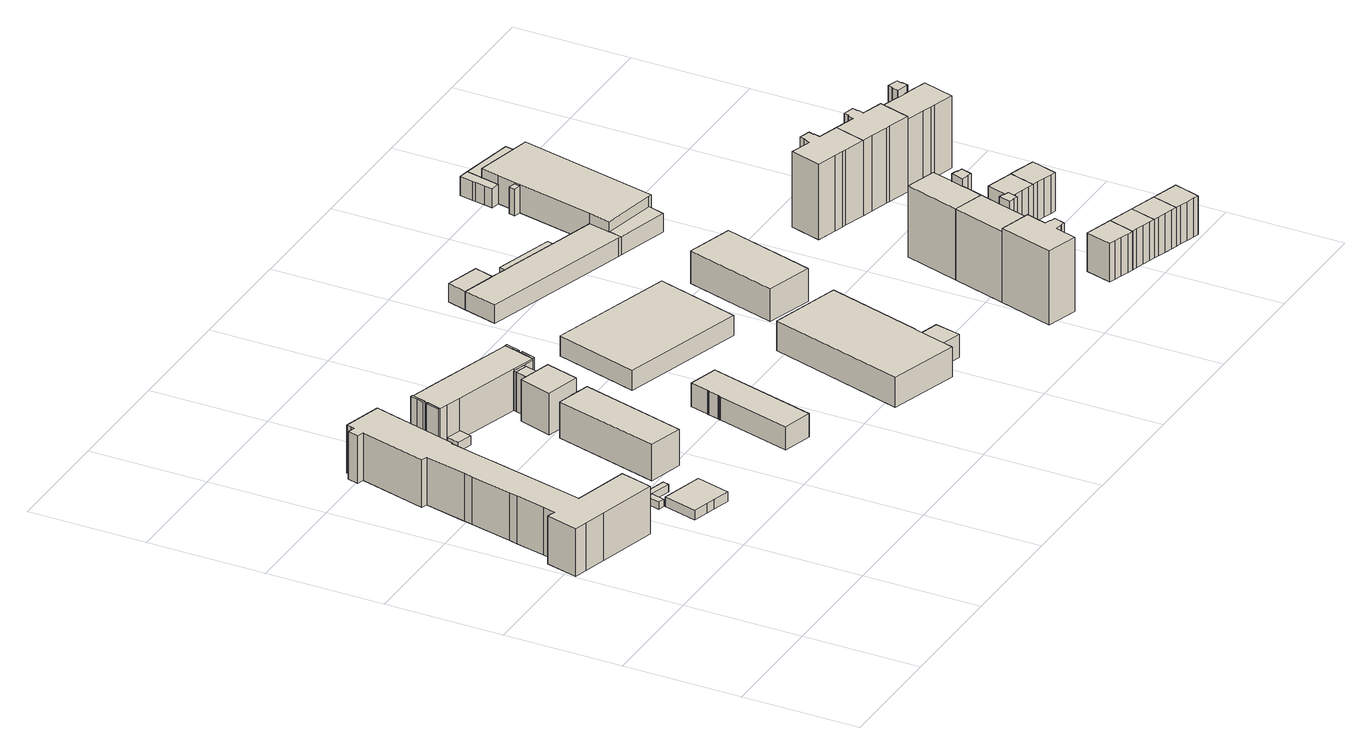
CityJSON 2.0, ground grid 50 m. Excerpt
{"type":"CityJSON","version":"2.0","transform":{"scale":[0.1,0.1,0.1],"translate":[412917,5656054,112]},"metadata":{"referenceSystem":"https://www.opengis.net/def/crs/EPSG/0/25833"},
"CityObjects":{
"building1":{"type":"Building","attributes":{"Dachtyp_tdc":"tdcFreeFormRoof","Gemeindeschluessel":14612000,"Dachneigung":36.26,"QualitaetDacherkennung":82,"Geometrietyp2DReferenz":"3000","measuredHeight":23.8,"function":"31001_9998","roofType":"5000"},"geometry":[{"type":"Solid","lod":"1","boundaries":[[[[0,1,2,3,4,5,6,7,8,9,10,11,12,13,14,15,16,17,18,19,20,21,22,23,24,25,26,27,28,29,30,31]],[[32,33,34,35,36,37,38,39,40,41,42,43,44,45,46,47,48,49,50,51,52,53,54,55,56,57,58,59,60,61,62,63]],[[31,33,32,0]],[[30,34,33,31]],[[29,35,34,30]],[[28,36,35,29]],[[27,37,36,28]],[[26,38,37,27]],[[25,39,38,26]],[[24,40,39,25]],[[23,41,40,24]],[[22,42,41,23]],[[21,43,42,22]],[[20,44,43,21]],[[19,45,44,20]],[[18,46,45,19]],[[17,47,46,18]],[[16,48,47,17]],[[15,49,48,16]],[[14,50,49,15]],[[13,51,50,14]],[[12,52,51,13]],[[11,53,52,12]],[[10,54,53,11]],[[9,55,54,10]],[[8,56,55,9]],[[7,57,56,8]],[[6,58,57,7]],[[5,59,58,6]],[[4,60,59,5]],[[3,61,60,4]],[[2,62,61,3]],[[1,63,62,2]],[[0,32,63,1]]]]}]},
"building2":{"type":"Building","attributes":{"name":"Jugendhaus Eule","Dachtyp_tdc":"tdcPolyFlatRoof","Gemeindeschluessel":14612000,"Dachneigung":0,"QualitaetDacherkennung":78,"Geometrietyp2DReferenz":"3000","measuredHeight":4.14,"function":"31001_2090","roofType":"1000"},"geometry":[{"type":"Solid","lod":"1","boundaries":[[[[64,65,66,67,68,69]],[[70,71,72,73,74,75]],[[69,71,70,64]],[[68,72,71,69]],[[67,73,72,68]],[[66,74,73,67]],[[65,75,74,66]],[[64,70,75,65]]]]}]},
"building3":{"type":"Building","attributes":{"Gemeindeschluessel":14612000,"Geometrietyp2DReferenz":"3000","function":"31001_9998","roofType":"9999"},"children":["building3-1","building3-2"]},
"building3-1":{"type":"BuildingPart","attributes":{"Dachtyp_tdc":"tdcPolyFlatRoof","Dachneigung":0,"QualitaetDacherkennung":79,"Geometrietyp2DReferenz":"3000","measuredHeight":3.23,"roofType":"1000"},"parents":["building3"],"geometry":[{"type":"Solid","lod":"1","boundaries":[[[[76,77,78,79]],[[80,81,82,83]],[[79,81,80,76]],[[78,82,81,79]],[[77,83,82,78]],[[76,80,83,77]]]]}]},
"building3-2":{"type":"BuildingPart","attributes":{"Dachtyp_tdc":"tdcPolyFlatRoof","Dachneigung":0,"QualitaetDacherkennung":60,"Geometrietyp2DReferenz":"3000","measuredHeight":3.3,"roofType":"1000"},"parents":["building3"],"geometry":[{"type":"Solid","lod":"1","boundaries":[[[[84,85,86,87,88]],[[81,89,90,91,82]],[[88,89,81,84]],[[87,90,89,88]],[[86,91,90,87]],[[85,82,91,86]],[[84,81,82,85]]]]}]},
"building4":{"type":"Building","attributes":{"Dachtyp_tdc":"tdcCutGableRoof","Gemeindeschluessel":14612000,"Dachneigung":0.252,"QualitaetDacherkennung":53,"Geometrietyp2DReferenz":"3000","measuredHeight":17.77,"function":"31001_9998","roofType":"9999"},"geometry":[{"type":"Solid","lod":"1","boundaries":[[[[92,93,94,95,96,97]],[[98,99,100,101,102,103]],[[97,99,98,92]],[[96,100,99,97]],[[95,101,100,96]],[[94,102,101,95]],[[93,103,102,94]],[[92,98,103,93]]]]}]},
"building5":{"type":"Building","attributes":{"Gemeindeschluessel":14612000,"Geometrietyp2DReferenz":"3000","function":"31001_9998","roofType":"9999"},"children":["building5-1","building5-2","building5-3","building5-4","building5-5","building5-6","building5-7"]},
"building5-1":{"type":"BuildingPart","attributes":{"Dachtyp_tdc":"tdcPolyFlatRoof","Dachneigung":0,"QualitaetDacherkennung":44,"Geometrietyp2DReferenz":"3000","measuredHeight":17.29,"roofType":"1000"},"parents":["building5"],"geometry":[{"type":"MultiSurface","lod":"1","boundaries":[[[104,105,106,107,106,108]],[[109,110,111,110,112,113]],[[109,108,106,110]],[[106,110,111,107]],[[105,112,110,106]],[[104,113,112,105]],[[108,109,113,104]]]}]},
"building5-2":{"type":"BuildingPart","attributes":{"Dachtyp_tdc":"tdcPolyFlatRoof","Dachneigung":46.1,"QualitaetDacherkennung":52,"Geometrietyp2DReferenz":"3000","measuredHeight":18.72,"roofType":"2100"},"parents":["building5"],"geometry":[{"type":"Solid","lod":"1","boundaries":[[[[114,115,116,117]],[[118,119,120,121]],[[117,119,118,114]],[[116,120,119,117]],[[115,121,120,116]],[[114,118,121,115]]]]}]},
"building5-3":{"type":"BuildingPart","attributes":{"Dachtyp_tdc":"tdcPolyFlatRoof","Dachneigung":0,"QualitaetDacherkennung":67,"Geometrietyp2DReferenz":"3000","measuredHeight":18.02,"roofType":"1000"},"parents":["building5"],"geometry":[{"type":"Solid","lod":"1","boundaries":[[[[122,123,124,125,126,127,128,129,130,131,132,133,134]],[[109,135,136,120,119,137,138,139,140,141,142,143,111]],[[133,135,109,134]],[[132,136,135,133]],[[131,120,136,132]],[[130,119,120,131]],[[129,137,119,130]],[[128,138,137,129]],[[127,139,138,128]],[[126,140,139,127]],[[125,141,140,126]],[[124,142,141,125]],[[123,143,142,124]],[[122,111,143,123]],[[134,109,111,122]]]]}]},
"building5-4":{"type":"BuildingPart","attributes":{"Dachtyp_tdc":"tdcPolyFlatRoof","Dachneigung":0,"QualitaetDacherkennung":49,"Geometrietyp2DReferenz":"3000","measuredHeight":4.01,"roofType":"1000"},"parents":["building5"],"geometry":[{"type":"Solid","lod":"1","boundaries":[[[[144,145,146,147]],[[135,148,149,136]],[[147,148,135,144]],[[146,149,148,147]],[[145,136,149,146]],[[144,135,136,145]]]]}]},
"building5-5":{"type":"BuildingPart","attributes":{"Dachtyp_tdc":"tdcPolyFlatRoof","Dachneigung":37.37,"QualitaetDacherkennung":48,"Geometrietyp2DReferenz":"3000","measuredHeight":18.63,"roofType":"2100"},"parents":["building5"],"geometry":[{"type":"Solid","lod":"1","boundaries":[[[[150,151,152,153]],[[141,154,155,142]],[[153,154,141,150]],[[152,155,154,153]],[[151,142,155,152]],[[150,141,142,151]]]]}]},
"building5-6":{"type":"BuildingPart","attributes":{"Dachtyp_tdc":"tdcPolyFlatRoof","Dachneigung":44.72,"QualitaetDacherkennung":57,"Geometrietyp2DReferenz":"3000","measuredHeight":18.71,"roofType":"2100"},"parents":["building5"],"geometry":[{"type":"Solid","lod":"1","boundaries":[[[[156,157,158,159]],[[143,160,161,111]],[[159,160,143,156]],[[158,161,160,159]],[[157,111,161,158]],[[156,143,111,157]]]]}]},
"building5-7":{"type":"BuildingPart","attributes":{"Dachtyp_tdc":"tdcPolyFlatRoof","Dachneigung":45.03,"QualitaetDacherkennung":53,"Geometrietyp2DReferenz":"3000","measuredHeight":18.71,"roofType":"2100"},"parents":["building5"],"geometry":[{"type":"Solid","lod":"1","boundaries":[[[[162,163,164,165,166,167]],[[137,168,169,170,171,138]],[[167,168,137,162]],[[166,169,168,167]],[[165,170,169,166]],[[164,171,170,165]],[[163,138,171,164]],[[162,137,138,163]]]]}]},
"building6":{"type":"Building","attributes":{"Gemeindeschluessel":14612000,"Geometrietyp2DReferenz":"3000","function":"31001_9998","roofType":"9999"},"children":["building6-1","building6-2"]},
"building6-1":{"type":"BuildingPart","attributes":{"Dachtyp_tdc":"tdcPolyFlatRoof","Dachneigung":0,"QualitaetDacherkennung":53,"Geometrietyp2DReferenz":"3000","measuredHeight":17.25,"roofType":"1000"},"parents":["building6"],"geometry":[{"type":"Solid","lod":"1","boundaries":[[[[172,173,174,175,176,177]],[[178,179,180,181,182,183]],[[177,179,178,172]],[[176,180,179,177]],[[175,181,180,176]],[[174,182,181,175]],[[173,183,182,174]],[[172,178,183,173]]]]}]},
"building6-2":{"type":"BuildingPart","attributes":{"Dachtyp_tdc":"tdcPolyFlatRoof","Dachneigung":0,"QualitaetDacherkennung":79,"Geometrietyp2DReferenz":"3000","measuredHeight":18.18,"roofType":"1000"},"parents":["building6"],"geometry":[{"type":"Solid","lod":"1","boundaries":[[[[184,185,186,187,188,189,190]],[[191,192,193,194,178,183,195]],[[190,192,191,184]],[[189,193,192,190]],[[188,194,193,189]],[[187,178,194,188]],[[186,183,178,187]],[[185,195,183,186]],[[184,191,195,185]]]]}]},
"building7":{"type":"Building","attributes":{"Dachtyp_tdc":"tdcFreeFormRoof","Gemeindeschluessel":14612000,"Dachneigung":30.25,"QualitaetDacherkennung":96,"Geometrietyp2DReferenz":"3000","measuredHeight":12.12,"function":"31001_9998","roofType":"5000"},"geometry":[{"type":"Solid","lod":"1","boundaries":[[[[196,197,198,199,200,201,202,203,204,205,206,207,208,209]],[[210,211,212,213,214,215,216,217,218,219,220,221,222,223]],[[209,211,210,196]],[[208,212,211,209]],[[207,213,212,208]],[[206,214,213,207]],[[205,215,214,206]],[[204,216,215,205]],[[203,217,216,204]],[[202,218,217,203]],[[201,219,218,202]],[[200,220,219,201]],[[199,221,220,200]],[[198,222,221,199]],[[197,223,222,198]],[[196,210,223,197]]]]}]},
"building8":{"type":"Building","attributes":{"name":"Technische Universität Dresden","Dachtyp_tdc":"tdcPolyFlatRoof","Gemeindeschluessel":14612000,"Dachneigung":0,"QualitaetDacherkennung":45,"Geometrietyp2DReferenz":"3000","measuredHeight":8.81,"function":"31001_3023","roofType":"1000"},"geometry":[{"type":"Solid","lod":"1","boundaries":[[[[224,225,226,227]],[[228,229,230,231]],[[227,229,228,224]],[[226,230,229,227]],[[225,231,230,226]],[[224,228,231,225]]]]}]},
"building9":{"type":"Building","attributes":{"Gemeindeschluessel":14612000,"Geometrietyp2DReferenz":"3000","function":"31001_2000","roofType":"9999"},"children":["building9-1","building9-2"]},
"building9-1":{"type":"BuildingPart","attributes":{"Dachtyp_tdc":"tdcPolyFlatRoof","Dachneigung":0,"QualitaetDacherkennung":69,"Geometrietyp2DReferenz":"3000","measuredHeight":13.03,"roofType":"1000"},"parents":["building9"],"geometry":[{"type":"Solid","lod":"1","boundaries":[[[[232,233,234,235,236,237,238]],[[239,240,241,242,243,244,245]],[[238,240,239,232]],[[237,241,240,238]],[[236,242,241,237]],[[235,243,242,236]],[[234,244,243,235]],[[233,245,244,234]],[[232,239,245,233]]]]}]},
"building9-2":{"type":"BuildingPart","attributes":{"Dachtyp_tdc":"tdcPolyFlatRoof","Dachneigung":0,"QualitaetDacherkennung":53,"Geometrietyp2DReferenz":"3000","measuredHeight":10.04,"roofType":"1000"},"parents":["building9"],"geometry":[{"type":"Solid","lod":"1","boundaries":[[[[246,247,248,249,250]],[[239,245,251,252,240]],[[250,245,239,246]],[[249,251,245,250]],[[248,252,251,249]],[[247,240,252,248]],[[246,239,240,247]]]]}]},
"building10":{"type":"Building","attributes":{"name":"Technische Universität Dresden","Dachtyp_tdc":"tdcPolyFlatRoof","Gemeindeschluessel":14612000,"Dachneigung":0,"QualitaetDacherkennung":71,"Geometrietyp2DReferenz":"3000","measuredHeight":14.2,"function":"31001_3023","roofType":"1000"},"geometry":[{"type":"Solid","lod":"1","boundaries":[[[[253,254,255,256]],[[257,258,259,260]],[[256,258,257,253]],[[255,259,258,256]],[[254,260,259,255]],[[253,257,260,254]]]]}]},
"building11":{"type":"Building","attributes":{"name":"Technische Universität Dresden","Dachtyp_tdc":"tdcPolyFlatRoof","Gemeindeschluessel":14612000,"Dachneigung":0,"QualitaetDacherkennung":69,"Geometrietyp2DReferenz":"3000","measuredHeight":4.77,"function":"31001_3023","roofType":"1000"},"geometry":[{"type":"Solid","lod":"1","boundaries":[[[[261,262,263,264]],[[265,266,267,268]],[[264,266,265,261]],[[263,267,266,264]],[[262,268,267,263]],[[261,265,268,262]]]]}]},
"building12":{"type":"Building","attributes":{"Dachtyp_tdc":"tdcFreeFormRoof","Gemeindeschluessel":14612000,"Dachneigung":16.42,"QualitaetDacherkennung":18,"Geometrietyp2DReferenz":"3000","measuredHeight":33.97,"function":"31001_9998","roofType":"5000"},"geometry":[{"type":"Solid","lod":"1","boundaries":[[[[269,270,271,272,273,274,275,276,277,278,279,280,281]],[[282,283,284,285,286,287,288,289,290,291,292,293,294]],[[281,283,282,269]],[[280,284,283,281]],[[279,285,284,280]],[[278,286,285,279]],[[277,287,286,278]],[[276,288,287,277]],[[275,289,288,276]],[[274,290,289,275]],[[273,291,290,274]],[[272,292,291,273]],[[271,293,292,272]],[[270,294,293,271]],[[269,282,294,270]]]]}]},
"building13":{"type":"Building","attributes":{"name":"Technische Universität Dresden","Gemeindeschluessel":14612000,"Geometrietyp2DReferenz":"3000","function":"31001_3023","roofType":"9999"},"children":["building13-1","building13-2","building13-3","building13-4","building13-5","building13-6","building13-7"]},
"building13-1":{"type":"BuildingPart","attributes":{"Dachtyp_tdc":"tdcPolyFlatRoof","Dachneigung":0,"QualitaetDacherkennung":42,"Geometrietyp2DReferenz":"3000","measuredHeight":8.36,"roofType":"1000"},"parents":["building13"],"geometry":[{"type":"Solid","lod":"1","boundaries":[[[[295,296,297,298,299,300,301,302]],[[303,304,305,306,307,308,309,310]],[[302,304,303,295]],[[301,305,304,302]],[[300,306,305,301]],[[299,307,306,300]],[[298,308,307,299]],[[297,309,308,298]],[[296,310,309,297]],[[295,303,310,296]]]]}]},
"building13-2":{"type":"BuildingPart","attributes":{"Dachtyp_tdc":"tdcPolyFlatRoof","Dachneigung":2.64,"QualitaetDacherkennung":67,"Geometrietyp2DReferenz":"3000","measuredHeight":8.21,"roofType":"2100"},"parents":["building13"],"geometry":[{"type":"Solid","lod":"1","boundaries":[[[[311,312,313,314,315,316,317]],[[318,319,320,321,322,323,324]],[[317,319,318,311]],[[316,320,319,317]],[[315,321,320,316]],[[314,322,321,315]],[[313,323,322,314]],[[312,324,323,313]],[[311,318,324,312]]]]}]},
"building13-3":{"type":"BuildingPart","attributes":{"Dachtyp_tdc":"tdcFreeFormRoof","Dachneigung":11.02,"QualitaetDacherkennung":28,"Geometrietyp2DReferenz":"3000","measuredHeight":11.8,"roofType":"5000"},"parents":["building13"],"geometry":[{"type":"Solid","lod":"1","boundaries":[[[[325,326,327,328]],[[329,330,331,332]],[[328,330,329,325]],[[327,331,330,328]],[[326,332,331,327]],[[325,329,332,326]]]]}]},
"building13-4":{"type":"BuildingPart","attributes":{"Dachtyp_tdc":"tdcPolyFlatRoof","Dachneigung":0,"QualitaetDacherkennung":26,"Geometrietyp2DReferenz":"3000","measuredHeight":12.31,"roofType":"1000"},"parents":["building13"],"geometry":[{"type":"Solid","lod":"1","boundaries":[[[[333,334,335,336,337,338,339,340,341,342]],[[332,310,343,344,345,346,347,348,349,329]],[[341,310,332,342]],[[340,343,310,341]],[[339,344,343,340]],[[338,345,344,339]],[[337,346,345,338]],[[336,347,346,337]],[[335,348,347,336]],[[334,349,348,335]],[[333,329,349,334]],[[342,332,329,333]]]]}]},
"building13-5":{"type":"BuildingPart","attributes":{"Dachtyp_tdc":"tdcPolyFlatRoof","Dachneigung":5.4,"QualitaetDacherkennung":64,"Geometrietyp2DReferenz":"3000","measuredHeight":8.75,"roofType":"2100"},"parents":["building13"],"geometry":[{"type":"Solid","lod":"1","boundaries":[[[[350,297,351,352]],[[353,344,343,309]],[[352,344,353,350]],[[351,343,344,352]],[[297,309,343,351]],[[350,353,309,297]]]]}]},
"building13-6":{"type":"BuildingPart","attributes":{"Dachtyp_tdc":"tdcPolyFlatRoof","Dachneigung":0,"QualitaetDacherkennung":56,"Geometrietyp2DReferenz":"3000","measuredHeight":8.06,"roofType":"1000"},"parents":["building13"],"geometry":[{"type":"Solid","lod":"1","boundaries":[[[[311,354,355,356,357,358,359,360,361,362,312]],[[318,324,363,364,365,366,367,349,368,369,370]],[[312,324,318,311]],[[362,363,324,312]],[[361,364,363,362]],[[360,365,364,361]],[[359,366,365,360]],[[358,367,366,359]],[[357,349,367,358]],[[356,368,349,357]],[[355,369,368,356]],[[354,370,369,355]],[[311,318,370,354]]]]}]},
"building13-7":{"type":"BuildingPart","attributes":{"Dachtyp_tdc":"tdcPolyFlatRoof","Dachneigung":3.75,"QualitaetDacherkennung":69,"Geometrietyp2DReferenz":"3000","measuredHeight":8.31,"roofType":"2100"},"parents":["building13"],"geometry":[{"type":"Solid","lod":"1","boundaries":[[[[371,372,373,356]],[[374,368,348,347]],[[356,368,374,371]],[[373,348,368,356]],[[372,347,348,373]],[[371,374,347,372]]]]}]},
"building14":{"type":"Building","attributes":{"Gemeindeschluessel":14612000,"Geometrietyp2DReferenz":"3000","function":"31001_9998","roofType":"9999"},"children":["building14-1","building14-2"]},
"building14-1":{"type":"BuildingPart","attributes":{"Dachtyp_tdc":"tdcPolyFlatRoof","Dachneigung":0,"QualitaetDacherkennung":49,"Geometrietyp2DReferenz":"3000","measuredHeight":31.05,"roofType":"1000"},"parents":["building14"],"geometry":[{"type":"Solid","lod":"1","boundaries":[[[[375,376,377,378,379,380]],[[381,294,293,382,383,384]],[[380,381,384,375]],[[379,294,381,380]],[[378,293,294,379]],[[377,382,293,378]],[[376,383,382,377]],[[375,384,383,376]]]]}]},
"building14-2":{"type":"BuildingPart","attributes":{"Dachtyp_tdc":"tdcPolyFlatRoof","Dachneigung":13.07,"QualitaetDacherkennung":61,"Geometrietyp2DReferenz":"3000","measuredHeight":34.7,"roofType":"2100"},"parents":["building14"],"geometry":[{"type":"Solid","lod":"1","boundaries":[[[[385,386,387,388,389,390,391,392,393]],[[394,395,396,397,398,399,400,381,384]],[[393,394,384,385]],[[392,395,394,393]],[[391,396,395,392]],[[390,397,396,391]],[[389,398,397,390]],[[388,399,398,389]],[[387,400,399,388]],[[386,381,400,387]],[[385,384,381,386]]]]}]},
"building15":{"type":"Building","attributes":{"Gemeindeschluessel":14612000,"Geometrietyp2DReferenz":"3000","function":"31001_9998","roofType":"9999"},"children":["building15-1","building15-2"]},
"building15-1":{"type":"BuildingPart","attributes":{"Dachtyp_tdc":"tdcPolyFlatRoof","Dachneigung":11.59,"QualitaetDacherkennung":55,"Geometrietyp2DReferenz":"3000","measuredHeight":34.7,"roofType":"2100"},"parents":["building15"],"geometry":[{"type":"Solid","lod":"1","boundaries":[[[[401,402,403,404,405,406,407,408,409]],[[410,411,412,413,414,415,416,417,418]],[[409,411,410,401]],[[408,412,411,409]],[[407,413,412,408]],[[406,414,413,407]],[[405,415,414,406]],[[404,416,415,405]],[[403,417,416,404]],[[402,418,417,403]],[[401,410,418,402]]]]}]},
"building15-2":{"type":"BuildingPart","attributes":{"Dachtyp_tdc":"tdcPolyFlatRoof","Dachneigung":0,"QualitaetDacherkennung":61,"Geometrietyp2DReferenz":"3000","measuredHeight":30.99,"roofType":"1000"},"parents":["building15"],"geometry":[{"type":"Solid","lod":"1","boundaries":[[[[419,420,377,376,421,422]],[[423,414,413,383,382,424]],[[422,414,423,419]],[[421,413,414,422]],[[376,383,413,421]],[[377,382,383,376]],[[420,424,382,377]],[[419,423,424,420]]]]}]},
"building16":{"type":"Building","attributes":{"Dachtyp_tdc":"tdcPolyFlatRoof","Gemeindeschluessel":14612000,"Dachneigung":0,"QualitaetDacherkennung":60,"Geometrietyp2DReferenz":"3000","measuredHeight":16.81,"function":"31001_9998","roofType":"1000"},"geometry":[{"type":"Solid","lod":"1","boundaries":[[[[425,426,427,428,429,430,431]],[[432,433,434,435,436,437,438]],[[431,433,432,425]],[[430,434,433,431]],[[429,435,434,430]],[[428,436,435,429]],[[427,437,436,428]],[[426,438,437,427]],[[425,432,438,426]]]]}]},
"building17":{"type":"Building","attributes":{"Dachtyp_tdc":"tdcPolyFlatRoof","Gemeindeschluessel":14612000,"Dachneigung":0,"QualitaetDacherkennung":62,"Geometrietyp2DReferenz":"3000","measuredHeight":16.79,"function":"31001_9998","roofType":"1000"},"geometry":[{"type":"Solid","lod":"1","boundaries":[[[[439,440,441,442,443,429,428]],[[444,436,435,445,446,447,448]],[[428,436,444,439]],[[429,435,436,428]],[[443,445,435,429]],[[442,446,445,443]],[[441,447,446,442]],[[440,448,447,441]],[[439,444,448,440]]]]}]},
"building18":{"type":"Building","attributes":{"Dachtyp_tdc":"tdcFreeFormRoof","Gemeindeschluessel":14612000,"Dachneigung":14.43,"QualitaetDacherkennung":13,"Geometrietyp2DReferenz":"3000","measuredHeight":34.44,"function":"31001_9998","roofType":"5000"},"geometry":[{"type":"Solid","lod":"1","boundaries":[[[[449,450,451,452,453,454,455,456,457,458,459,460,461,462,463,464]],[[465,466,467,468,469,470,471,472,473,474,475,476,477,478,479,480]],[[464,466,465,449]],[[463,467,466,464]],[[462,468,467,463]],[[461,469,468,462]],[[460,470,469,461]],[[459,471,470,460]],[[458,472,471,459]],[[457,473,472,458]],[[456,474,473,457]],[[455,475,474,456]],[[454,476,475,455]],[[453,477,476,454]],[[452,478,477,453]],[[451,479,478,452]],[[450,480,479,451]],[[449,465,480,450]]]]}]},
"building19":{"type":"Building","attributes":{"Gemeindeschluessel":14612000,"Dachtyp_tdc":"tdcPolyFlatRoof","Dachneigung":0,"QualitaetDacherkennung":60,"Geometrietyp2DReferenz":"3000","measuredHeight":16.82,"function":"31001_9998","roofType":"1000"},"geometry":[{"type":"Solid","lod":"1","boundaries":[[[[481,482,483,484,485,443,442]],[[486,446,445,487,488,489,490]],[[442,446,486,481]],[[443,445,446,442]],[[485,487,445,443]],[[484,488,487,485]],[[483,489,488,484]],[[482,490,489,483]],[[481,486,490,482]]]]}]},
"building20":{"type":"Building","attributes":{"Dachtyp_tdc":"tdcPolyFlatRoof","Gemeindeschluessel":14612000,"Dachneigung":0,"QualitaetDacherkennung":58,"Geometrietyp2DReferenz":"3000","measuredHeight":16.77,"function":"31001_9998","roofType":"1000"},"geometry":[{"type":"Solid","lod":"1","boundaries":[[[[491,492,493,494,495,496,497]],[[498,499,500,501,502,503,504]],[[497,499,498,491]],[[496,500,499,497]],[[495,501,500,496]],[[494,502,501,495]],[[493,503,502,494]],[[492,504,503,493]],[[491,498,504,492]]]]}]},
"building21":{"type":"Building","attributes":{"Dachtyp_tdc":"tdcPolyFlatRoof","Gemeindeschluessel":14612000,"Dachneigung":0,"QualitaetDacherkennung":62,"Geometrietyp2DReferenz":"3000","measuredHeight":16.83,"function":"31001_9998","roofType":"1000"},"geometry":[{"type":"Solid","lod":"1","boundaries":[[[[505,506,507,508,509,485,484]],[[510,488,487,511,512,513,514]],[[484,488,510,505]],[[485,487,488,484]],[[509,511,487,485]],[[508,512,511,509]],[[507,513,512,508]],[[506,514,513,507]],[[505,510,514,506]]]]}]},
"building22":{"type":"Building","attributes":{"Dachtyp_tdc":"tdcPolyFlatRoof","Gemeindeschluessel":14612000,"Dachneigung":0,"QualitaetDacherkennung":62,"Geometrietyp2DReferenz":"3000","measuredHeight":16.8,"function":"31001_9998","roofType":"1000"},"geometry":[{"type":"Solid","lod":"1","boundaries":[[[[515,516,517,518,519,520,521]],[[522,502,501,523,524,525,526]],[[521,502,522,515]],[[520,501,502,521]],[[519,523,501,520]],[[518,524,523,519]],[[517,525,524,518]],[[516,526,525,517]],[[515,522,526,516]]]]}]},
"building23":{"type":"Building","attributes":{"Dachtyp_tdc":"tdcFreeFormRoof","Gemeindeschluessel":14612000,"Dachneigung":14.37,"QualitaetDacherkennung":13,"Geometrietyp2DReferenz":"3000","measuredHeight":34.55,"function":"31001_9998","roofType":"5000"},"geometry":[{"type":"Solid","lod":"1","boundaries":[[[[449,527,528,529,530,531,532,533,534,535,536,537,538,539,540,450]],[[465,480,541,542,543,544,545,546,547,548,549,550,551,552,553,554]],[[450,480,465,449]],[[540,541,480,450]],[[539,542,541,540]],[[538,543,542,539]],[[537,544,543,538]],[[536,545,544,537]],[[535,546,545,536]],[[534,547,546,535]],[[533,548,547,534]],[[532,549,548,533]],[[531,550,549,532]],[[530,551,550,531]],[[529,552,551,530]],[[528,553,552,529]],[[527,554,553,528]],[[449,465,554,527]]]]}]},
"building24":{"type":"Building","attributes":{"Gemeindeschluessel":14612000,"Geometrietyp2DReferenz":"3000","function":"31001_9998","roofType":"9999"},"children":["building24-1","building24-2"]},
"building24-1":{"type":"BuildingPart","attributes":{"Dachtyp_tdc":"tdcFreeFormRoof","Dachneigung":16.85,"QualitaetDacherkennung":20,"Geometrietyp2DReferenz":"3000","measuredHeight":34.92,"roofType":"5000"},"parents":["building24"],"geometry":[{"type":"Solid","lod":"1","boundaries":[[[[555,556,557,558,559,560,561,562,563,564,565,566]],[[567,568,569,570,571,572,573,574,575,576,577,578]],[[566,568,567,555]],[[565,569,568,566]],[[564,570,569,565]],[[563,571,570,564]],[[562,572,571,563]],[[561,573,572,562]],[[560,574,573,561]],[[559,575,574,560]],[[558,576,575,559]],[[557,577,576,558]],[[556,578,577,557]],[[555,567,578,556]]]]}]},
"building24-2":{"type":"BuildingPart","attributes":{"Dachtyp_tdc":"tdcPolyFlatRoof","Dachneigung":0,"QualitaetDacherkennung":42,"Geometrietyp2DReferenz":"3000","measuredHeight":31.5,"roofType":"1000"},"parents":["building24"],"geometry":[{"type":"Solid","lod":"1","boundaries":[[[[579,580,581,582,583,584,585,586,587,588]],[[550,571,568,567,589,590,591,592,593,551]],[[588,571,550,579]],[[587,568,571,588]],[[586,567,568,587]],[[585,589,567,586]],[[584,590,589,585]],[[583,591,590,584]],[[582,592,591,583]],[[581,593,592,582]],[[580,551,593,581]],[[579,550,551,580]]]]}]}
},
"vertices":[
[295,2062,213],[294,2058,213],[290,2041,213],[286,2027,213],[255,2036,213],[242,1990,213],[273,1982,213],[194,1695,213],[220,1688,213],[178,1506,213],[170,1472,213],[128,1292,213],[119,1257,213],[90,1130,213],[77,1078,213],[50,1086,213],[40,1088,213],[4,952,213],[61,937,213],[157,912,213],[410,845,213],[446,981,213],[210,1043,213],[301,1431,213],[302,1436,213],[312,1477,213],[330,1555,213],[352,1651,213],[358,1650,213],[361,1662,213],[373,1705,213],[459,2017,213],[295,2062,6],[459,2017,6],[373,1705,6],[361,1662,6],[358,1650,6],[352,1651,6],[330,1555,6],[312,1477,6],[302,1436,6],[301,1431,6],[210,1043,6],[446,981,6],[410,845,6],[157,912,6],[61,937,6],[4,952,6],[40,1088,6],[50,1086,6],[77,1078,6],[90,1130,6],[119,1257,6],[128,1292,6],[170,1472,6],[178,1506,6],[220,1688,6],[194,1695,6],[273,1982,6],[242,1990,6],[255,2036,6],[286,2027,6],[290,2041,6],[294,2058,6],
[556,733,61],[624,715,61],[663,704,61],[735,685,61],[773,828,61],[594,876,61],[556,733,19],[594,876,19],[773,828,19],[735,685,19],[663,704,19],[624,715,19],
[565,889,51],[592,881,51],[608,938,51],[580,945,51],[565,889,19],[580,945,19],[608,938,19],[592,881,19],
[580,945,52],[608,938,52],[696,914,52],[703,940,52],[587,971,52],[587,971,19],[703,940,19],[696,914,19],
[754,1014,168],[900,973,168],[1024,1423,168],[946,1445,168],[921,1452,168],[878,1463,168],[754,1014,10],[878,1463,10],[921,1452,10],[946,1445,10],[1024,1423,10],[900,973,10],
[981,1700,180],[1034,1685,180],[1038,1697,180],[1085,1683,180],[985,1712,180],[985,1712,7],[1038,1697,7],[1085,1683,7],[1034,1685,7],[981,1700,7],
[607,1887,189],[590,1827,189],[598,1825,189],[616,1885,189],[607,1887,7],[616,1885,7],[598,1825,7],[590,1827,7],
[1085,1683,187],[1102,1743,187],[1107,1758,187],[1124,1818,187],[738,1931,187],[677,1948,187],[638,1960,187],[620,1899,187],[616,1885,187],[598,1825,187],[636,1814,187],[702,1795,187],[985,1712,187],[702,1795,7],[636,1814,7],[620,1899,7],[638,1960,7],[677,1948,7],[738,1931,7],[1124,1818,7],[1107,1758,7],[1102,1743,7],
[702,1795,47],[636,1814,47],[620,1759,47],[686,1740,47],[686,1740,7],[620,1759,7],
[1124,1818,189],[1107,1758,189],[1115,1755,189],[1132,1816,189],[1132,1816,7],[1115,1755,7],
[1102,1743,189],[1085,1683,189],[1094,1681,189],[1111,1741,189],[1111,1741,7],[1094,1681,7],
[620,1899,189],[638,1960,189],[635,1961,189],[629,1963,189],[621,1933,189],[611,1902,189],[611,1902,7],[621,1933,7],[629,1963,7],[635,1961,7],
[964,1640,181],[1017,1625,181],[1022,1642,181],[1034,1685,181],[981,1700,181],[969,1657,181],[964,1640,8],[969,1657,8],[981,1700,8],[1034,1685,8],[1022,1642,8],[1017,1625,8],
[1028,1470,190],[1068,1611,190],[1017,1625,190],[964,1640,190],[964,1639,190],[926,1650,190],[883,1510,190],[1028,1470,8],[883,1510,8],[926,1650,8],[964,1639,8],[1068,1611,8],
[1177,666,116],[1302,632,116],[1428,1092,116],[1302,1127,116],[1281,1048,116],[1280,1046,116],[1280,1043,116],[1279,1041,116],[1278,1039,116],[1267,996,116],[1266,993,116],[1265,990,116],[1264,987,116],[1263,983,116],[1177,666,14],[1263,983,14],[1264,987,14],[1265,990,14],[1266,993,14],[1267,996,14],[1278,1039,14],[1279,1041,14],[1280,1043,14],[1280,1046,14],[1281,1048,14],[1302,1127,14],[1428,1092,14],[1302,632,14],
[1317,1382,95],[1849,1227,95],[1953,1583,95],[1421,1739,95],[1317,1382,7],[1421,1739,7],[1953,1583,7],[1849,1227,7],
[1995,538,143],[1996,538,143],[2113,942,143],[1815,1028,143],[1644,443,143],[1942,356,143],[1964,430,143],[1995,538,13],[1964,430,13],[1942,356,13],[1644,443,13],[1815,1028,13],[2113,942,13],[1996,538,13],
[1995,538,113],[1964,430,113],[2082,397,113],[2106,506,113],[1996,538,113],[2106,506,13],[2082,397,13],
[2003,1151,149],[2201,1093,149],[2316,1487,149],[2118,1545,149],[2003,1151,7],[2118,1545,7],[2316,1487,7],[2201,1093,7],
[1811,2142,53],[2064,2068,53],[2082,2128,53],[1828,2201,53],[1811,2142,5],[1828,2201,5],[2082,2128,5],[2064,2068,5],
[2620,311,337],[2645,397,337],[2511,436,337],[2443,204,337],[2577,164,337],[2604,256,337],[2630,249,337],[2631,253,337],[2652,247,337],[2666,293,337],[2648,299,337],[2645,300,337],[2646,303,337],[2620,311,15],[2646,303,15],[2645,300,15],[2648,299,15],[2666,293,15],[2652,247,15],[2631,253,15],[2630,249,15],[2604,256,15],[2577,164,15],[2443,204,15],[2511,436,15],[2645,397,15],
[2280,2462,87],[2318,2455,87],[2350,2602,87],[2306,2610,87],[2296,2553,87],[2294,2538,87],[2293,2537,87],[2287,2498,87],[2280,2462,4],[2287,2498,4],[2293,2537,4],[2294,2538,4],[2296,2553,4],[2306,2610,4],[2350,2602,4],[2318,2455,4],
[1567,2212,84],[1710,2171,84],[1713,2180,84],[1714,2183,84],[1715,2186,84],[1734,2253,84],[1590,2294,84],[1567,2212,4],[1590,2294,4],[1734,2253,4],[1715,2186,4],[1714,2183,4],[1713,2180,4],[1710,2171,4],
[2295,2353,120],[2301,2379,120],[2272,2386,120],[2266,2360,120],[2295,2353,4],[2266,2360,4],[2272,2386,4],[2301,2379,4],
[2295,2353,127],[2223,2022,127],[2203,1931,127],[2436,1883,127],[2451,1880,127],[2584,2477,127],[2565,2481,127],[2335,2534,127],[2318,2455,127],[2301,2379,127],[2335,2534,4],[2565,2481,4],[2584,2477,4],[2451,1880,4],[2436,1883,4],[2203,1931,4],[2223,2022,4],
[2580,2558,87],[2335,2534,87],[2565,2481,87],[2580,2558,4],
[1527,2067,84],[2176,1878,84],[2190,1874,84],[2223,2022,84],[2064,2068,84],[1811,2142,84],[1793,2146,84],[1780,2150,84],[1711,2171,84],[1711,2171,4],[1780,2150,4],[1793,2146,4],[1811,2142,4],[2064,2068,4],[2190,1874,4],[2176,1878,4],[1527,2067,4],
[2413,1810,84],[2436,1883,84],[2203,1931,84],[2413,1810,4],
[2686,537,325],[2712,627,325],[2579,666,325],[2511,436,325],[2645,397,325],[2671,486,325],[2671,486,15],[2579,666,15],[2712,627,15],[2686,537,15],
[2686,537,356],[2671,486,356],[2693,479,356],[2695,483,356],[2716,477,356],[2729,521,356],[2711,527,356],[2708,527,356],[2709,531,356],[2709,531,15],[2708,527,15],[2711,527,15],[2729,521,15],[2716,477,15],[2695,483,15],[2693,479,15],
[2787,707,357],[2801,754,357],[2783,759,357],[2779,760,357],[2780,763,357],[2755,771,357],[2739,718,357],[2765,710,357],[2766,713,357],[2787,707,15],[2766,713,15],[2765,710,15],[2739,718,15],[2755,771,15],[2780,763,15],[2779,760,15],[2783,759,15],[2801,754,15],
[2781,862,325],[2648,901,325],[2739,718,325],[2755,771,325],[2781,862,15],[2648,901,15],
[2852,136,184],[2885,126,184],[2921,115,184],[2944,108,184],[2977,219,184],[2858,254,184],[2826,143,184],[2852,136,16],[2826,143,16],[2858,254,16],[2977,219,16],[2944,108,16],[2921,115,16],[2885,126,16],
[2965,103,184],[3000,92,184],[3036,82,184],[3058,75,184],[3091,186,184],[2965,103,16],[3091,186,16],[3058,75,16],[3036,82,16],[3000,92,16],
[2862,1199,330],[2901,1331,330],[2813,1357,330],[2820,1383,330],[2817,1384,330],[2824,1407,330],[2777,1421,330],[2772,1401,330],[2771,1398,330],[2767,1399,330],[2759,1372,330],[2668,1399,330],[2629,1268,330],[2715,1242,330],[2756,1230,330],[2771,1226,330],[2862,1199,2],[2771,1226,2],[2756,1230,2],[2715,1242,2],[2629,1268,2],[2668,1399,2],[2759,1372,2],[2767,1399,2],[2771,1398,2],[2772,1401,2],[2777,1421,2],[2824,1407,2],[2817,1384,2],[2820,1383,2],[2813,1357,2],[2901,1331,2],
[3080,69,184],[3116,58,184],[3150,48,184],[3174,41,184],[3206,152,184],[3080,69,16],[3206,152,16],[3174,41,16],[3150,48,16],[3116,58,16],
[2994,626,180],[3029,615,180],[3063,606,180],[3088,598,180],[3120,709,180],[3001,744,180],[2968,633,180],[2994,626,13],[2968,633,13],[3001,744,13],[3120,709,13],[3088,598,13],[3063,606,13],[3029,615,13],
[3195,35,184],[3231,25,184],[3266,14,184],[3288,8,184],[3321,118,184],[3195,35,16],[3321,118,16],[3288,8,16],[3266,14,16],[3231,25,16],
[3109,592,181],[3144,582,181],[3180,571,181],[3202,565,181],[3235,675,181],[3120,709,181],[3088,598,181],[3109,592,13],[3235,675,13],[3202,565,13],[3180,571,13],[3144,582,13],
[2909,1185,330],[2985,1163,330],[3001,1158,330],[3094,1130,330],[3133,1263,330],[3043,1290,330],[3051,1316,330],[3048,1317,330],[3054,1340,330],[3008,1353,330],[3002,1333,330],[3001,1331,330],[2998,1331,330],[2990,1305,330],[2990,1305,2],[2998,1331,2],[3001,1331,2],[3002,1333,2],[3008,1353,2],[3054,1340,2],[3048,1317,2],[3051,1316,2],[3043,1290,2],[3133,1263,2],[3094,1130,2],[3001,1158,2],[2985,1163,2],[2909,1185,2],
[3275,1222,347],[3282,1248,347],[3279,1249,347],[3285,1272,347],[3239,1286,347],[3233,1265,347],[3232,1263,347],[3230,1264,347],[3222,1237,347],[3224,1236,347],[3271,1223,347],[3274,1221,347],[3275,1222,2],[3274,1221,2],[3271,1223,2],[3224,1236,2],[3222,1237,2],[3230,1264,2],[3232,1263,2],[3233,1265,2],[3239,1286,2],[3285,1272,2],[3279,1249,2],[3282,1248,2],
[3133,1263,317],[3094,1130,317],[3177,1106,317],[3217,1094,317],[3236,1089,317],[3325,1062,317],[3364,1195,317],[3275,1222,317],[3274,1221,317],[3222,1237,317],[3364,1195,2],[3325,1062,2],[3236,1089,2],[3217,1094,2],[3177,1106,2]
]}
